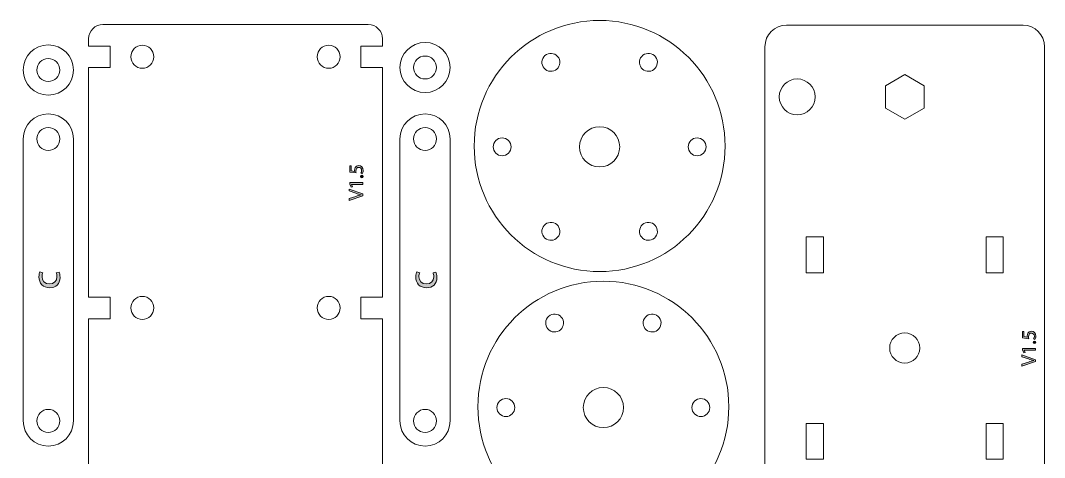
# Model space of a CAD drawing. Header units: inches. Extents: x 104 to 506, y 5 to 299.
# Drawn here: x 362.7 to 505.6, y 238.6 to 299.5 of the extents above; entities that cross this region are included whole.
import ezdxf

# ---------------------------------------------------------------- set-up
doc = ezdxf.new("R2010")
doc.units = ezdxf.units.IN
doc.header["$MEASUREMENT"] = 0
doc.layers.add('Ebene 1', color=7, linetype='Continuous')

# ---------------------------------------------------------------- blocks, each defined once
blk = doc.blocks.new('block 49')
at = {"layer": 'Ebene 1'}
h = blk.add_hatch(color=250, dxfattribs=at)
h.dxf.hatch_style = 2
edge = h.paths.add_edge_path()
edge.add_spline(control_points=[(420.69, 264.41), (420.75, 264.29), (420.82, 264.02), (420.82, 263.68), (420.82, 262.77), (420.25, 262.22), (419.38, 262.22), (418.44, 262.22), (417.87, 262.87), (417.87, 263.75), (417.87, 264.09), (417.95, 264.33), (418, 264.44), (418, 264.44), (418.42, 264.33), (418.42, 264.33), (418.36, 264.19), (418.31, 264), (418.31, 263.77), (418.31, 263.19), (418.67, 262.77), (419.36, 262.77), (419.98, 262.77), (420.38, 263.14), (420.38, 263.76), (420.38, 263.97), (420.34, 264.19), (420.28, 264.33), (420.28, 264.33), (420.69, 264.41), (420.69, 264.41)], knot_values=[0, 0, 0, 0, 1, 1, 1, 2, 2, 2, 3, 3, 3, 4, 4, 4, 5, 5, 5, 6, 6, 6, 7, 7, 7, 8, 8, 8, 9, 9, 9, 10, 10, 10, 10], degree=3, periodic=1)
at = {"layer": 'Ebene 1', "lineweight": 0}
blk.add_open_spline([(420.69, 264.41), (420.75, 264.29), (420.82, 264.02), (420.82, 263.68), (420.82, 262.77), (420.25, 262.22), (419.38, 262.22), (418.44, 262.22), (417.87, 262.87), (417.87, 263.75), (417.87, 264.09), (417.95, 264.33), (418, 264.44), (418, 264.44), (418.42, 264.33), (418.42, 264.33), (418.36, 264.19), (418.31, 264), (418.31, 263.77), (418.31, 263.19), (418.67, 262.77), (419.36, 262.77), (419.98, 262.77), (420.38, 263.14), (420.38, 263.76), (420.38, 263.97), (420.34, 264.19), (420.28, 264.33), (420.28, 264.33), (420.69, 264.41), (420.69, 264.41)], degree=3, knots=[0, 0, 0, 0, 1, 1, 1, 2, 2, 2, 3, 3, 3, 4, 4, 4, 5, 5, 5, 6, 6, 6, 7, 7, 7, 8, 8, 8, 9, 9, 9, 10, 10, 10, 10], dxfattribs=at)
blk = doc.blocks.new('block 48')
at = {"layer": 'Ebene 1', "lineweight": 0}
for points, knots in [([(419.17, 286.47), (421.11, 286.47), (422.67, 284.9), (422.67, 282.97), (422.67, 282.97), (422.67, 243.67), (422.67, 243.67), (422.67, 241.73), (421.11, 240.17), (419.17, 240.17), (419.17, 240.17), (419.17, 240.17), (419.17, 240.17), (417.24, 240.17), (415.67, 241.73), (415.67, 243.67), (415.67, 243.67), (415.67, 282.97), (415.67, 282.97), (415.67, 284.9), (417.24, 286.47), (419.17, 286.47), (419.17, 286.47), (419.17, 286.47), (419.17, 286.47)], [0, 0, 0, 0, 1, 1, 1, 2, 2, 2, 3, 3, 3, 4, 4, 4, 5, 5, 5, 6, 6, 6, 7, 7, 7, 8, 8, 8, 8]), ([(419.17, 284.57), (420.06, 284.57), (420.77, 283.85), (420.77, 282.97), (420.77, 282.08), (420.06, 281.37), (419.17, 281.37), (418.29, 281.37), (417.57, 282.08), (417.57, 282.97), (417.57, 283.85), (418.29, 284.57), (419.17, 284.57)], [0, 0, 0, 0, 1, 1, 1, 2, 2, 2, 3, 3, 3, 4, 4, 4, 4]), ([(419.17, 245.27), (420.06, 245.27), (420.77, 244.55), (420.77, 243.67), (420.77, 242.78), (420.06, 242.07), (419.17, 242.07), (418.29, 242.07), (417.57, 242.78), (417.57, 243.67), (417.57, 244.55), (418.29, 245.27), (419.17, 245.27)], [0, 0, 0, 0, 1, 1, 1, 2, 2, 2, 3, 3, 3, 4, 4, 4, 4])]:
    blk.add_open_spline(points, degree=3, knots=knots, dxfattribs=at)
at = {"layer": 'Ebene 1'}
blk.add_blockref('block 49', (0, 0), dxfattribs=at)
blk = doc.blocks.new('block 73')
at = {"layer": 'Ebene 1', "lineweight": 0}
for points in [[(415.67, 292.93), (415.67, 294.86), (417.24, 296.43), (419.17, 296.43), (421.1, 296.43), (422.67, 294.86), (422.67, 292.93), (422.67, 290.99), (421.1, 289.43), (419.17, 289.43), (417.24, 289.43), (415.67, 290.99), (415.67, 292.93)], [(417.57, 292.93), (417.57, 293.81), (418.29, 294.53), (419.17, 294.53), (420.06, 294.53), (420.77, 293.81), (420.77, 292.93), (420.77, 292.04), (420.06, 291.33), (419.17, 291.33), (418.29, 291.33), (417.57, 292.04), (417.57, 292.93)]]:
    blk.add_open_spline(points, degree=3, knots=[0, 0, 0, 0, 1, 1, 1, 2, 2, 2, 3, 3, 3, 4, 4, 4, 4], dxfattribs=at)
blk = doc.blocks.new('block 74')
at = {"layer": 'Ebene 1', "lineweight": 0}
for points in [[(363.11, 292.57), (363.11, 294.51), (364.68, 296.08), (366.61, 296.08), (368.54, 296.08), (370.11, 294.51), (370.11, 292.57), (370.11, 290.64), (368.54, 289.08), (366.61, 289.08), (364.68, 289.08), (363.11, 290.64), (363.11, 292.57)], [(365.01, 292.57), (365.01, 293.46), (365.73, 294.18), (366.61, 294.18), (367.49, 294.18), (368.21, 293.46), (368.21, 292.57), (368.21, 291.69), (367.49, 290.98), (366.61, 290.98), (365.73, 290.98), (365.01, 291.69), (365.01, 292.57)]]:
    blk.add_open_spline(points, degree=3, knots=[0, 0, 0, 0, 1, 1, 1, 2, 2, 2, 3, 3, 3, 4, 4, 4, 4], dxfattribs=at)
blk = doc.blocks.new('block 101')
at = {"layer": 'Ebene 1'}
h = blk.add_hatch(color=250, dxfattribs=at)
h.dxf.hatch_style = 2
edge = h.paths.add_edge_path()
edge.add_spline(control_points=[(368.12, 264.41), (368.19, 264.29), (368.25, 264.02), (368.25, 263.68), (368.25, 262.77), (367.68, 262.22), (366.82, 262.22), (365.88, 262.22), (365.31, 262.87), (365.31, 263.75), (365.31, 264.09), (365.38, 264.33), (365.44, 264.44), (365.44, 264.44), (365.85, 264.33), (365.85, 264.33), (365.79, 264.19), (365.74, 264), (365.74, 263.77), (365.74, 263.19), (366.11, 262.77), (366.79, 262.77), (367.42, 262.77), (367.82, 263.14), (367.82, 263.76), (367.82, 263.97), (367.78, 264.19), (367.71, 264.33), (367.71, 264.33), (368.12, 264.41), (368.12, 264.41)], knot_values=[0, 0, 0, 0, 1, 1, 1, 2, 2, 2, 3, 3, 3, 4, 4, 4, 5, 5, 5, 6, 6, 6, 7, 7, 7, 8, 8, 8, 9, 9, 9, 10, 10, 10, 10], degree=3, periodic=1)
at = {"layer": 'Ebene 1', "lineweight": 0}
blk.add_open_spline([(368.12, 264.41), (368.19, 264.29), (368.25, 264.02), (368.25, 263.68), (368.25, 262.77), (367.68, 262.22), (366.82, 262.22), (365.88, 262.22), (365.31, 262.87), (365.31, 263.75), (365.31, 264.09), (365.38, 264.33), (365.44, 264.44), (365.44, 264.44), (365.85, 264.33), (365.85, 264.33), (365.79, 264.19), (365.74, 264), (365.74, 263.77), (365.74, 263.19), (366.11, 262.77), (366.79, 262.77), (367.42, 262.77), (367.82, 263.14), (367.82, 263.76), (367.82, 263.97), (367.78, 264.19), (367.71, 264.33), (367.71, 264.33), (368.12, 264.41), (368.12, 264.41)], degree=3, knots=[0, 0, 0, 0, 1, 1, 1, 2, 2, 2, 3, 3, 3, 4, 4, 4, 5, 5, 5, 6, 6, 6, 7, 7, 7, 8, 8, 8, 9, 9, 9, 10, 10, 10, 10], dxfattribs=at)
blk = doc.blocks.new('block 100')
at = {"layer": 'Ebene 1', "lineweight": 0}
for points, knots in [([(366.61, 286.47), (368.54, 286.47), (370.11, 284.9), (370.11, 282.97), (370.11, 282.97), (370.11, 243.67), (370.11, 243.67), (370.11, 241.73), (368.54, 240.17), (366.61, 240.17), (366.61, 240.17), (366.61, 240.17), (366.61, 240.17), (364.68, 240.17), (363.11, 241.73), (363.11, 243.67), (363.11, 243.67), (363.11, 282.97), (363.11, 282.97), (363.11, 284.9), (364.68, 286.47), (366.61, 286.47), (366.61, 286.47), (366.61, 286.47), (366.61, 286.47)], [0, 0, 0, 0, 1, 1, 1, 2, 2, 2, 3, 3, 3, 4, 4, 4, 5, 5, 5, 6, 6, 6, 7, 7, 7, 8, 8, 8, 8]), ([(366.61, 284.57), (367.49, 284.57), (368.21, 283.85), (368.21, 282.97), (368.21, 282.08), (367.49, 281.37), (366.61, 281.37), (365.73, 281.37), (365.01, 282.08), (365.01, 282.97), (365.01, 283.85), (365.73, 284.57), (366.61, 284.57)], [0, 0, 0, 0, 1, 1, 1, 2, 2, 2, 3, 3, 3, 4, 4, 4, 4]), ([(366.61, 245.27), (367.49, 245.27), (368.21, 244.55), (368.21, 243.67), (368.21, 242.78), (367.49, 242.07), (366.61, 242.07), (365.73, 242.07), (365.01, 242.78), (365.01, 243.67), (365.01, 244.55), (365.73, 245.27), (366.61, 245.27)], [0, 0, 0, 0, 1, 1, 1, 2, 2, 2, 3, 3, 3, 4, 4, 4, 4])]:
    blk.add_open_spline(points, degree=3, knots=knots, dxfattribs=at)
at = {"layer": 'Ebene 1'}
blk.add_blockref('block 101', (0, 0), dxfattribs=at)
blk = doc.blocks.new('block 214')
at = {"layer": 'Ebene 1'}
h = blk.add_hatch(color=250, dxfattribs=at)
h.dxf.hatch_style = 2
edge = h.paths.add_edge_path()
edge.add_spline(control_points=[(408.87, 279.22), (408.87, 279.22), (408.87, 278.52), (408.87, 278.52), (408.87, 278.52), (409.34, 278.45), (409.34, 278.45), (409.33, 278.5), (409.33, 278.54), (409.33, 278.6), (409.33, 278.74), (409.36, 278.89), (409.43, 279), (409.51, 279.14), (409.67, 279.26), (409.9, 279.26), (410.26, 279.26), (410.52, 278.98), (410.52, 278.58), (410.52, 278.38), (410.47, 278.21), (410.41, 278.12), (410.41, 278.12), (410.22, 278.18), (410.22, 278.18), (410.27, 278.26), (410.32, 278.41), (410.32, 278.58), (410.32, 278.81), (410.17, 279.01), (409.93, 279.01), (409.69, 279.01), (409.52, 278.85), (409.52, 278.48), (409.52, 278.38), (409.53, 278.3), (409.54, 278.23), (409.54, 278.23), (408.66, 278.35), (408.66, 278.35), (408.66, 278.35), (408.66, 279.22), (408.66, 279.22), (408.66, 279.22), (408.87, 279.22), (408.87, 279.22)], knot_values=[0, 0, 0, 0, 1, 1, 1, 2, 2, 2, 3, 3, 3, 4, 4, 4, 5, 5, 5, 6, 6, 6, 7, 7, 7, 8, 8, 8, 9, 9, 9, 10, 10, 10, 11, 11, 11, 12, 12, 12, 13, 13, 13, 14, 14, 14, 15, 15, 15, 15], degree=3, periodic=1)
h = blk.add_hatch(color=250, dxfattribs=at)
h.dxf.hatch_style = 2
edge = h.paths.add_edge_path()
edge.add_spline(control_points=[(410.35, 277.57), (410.24, 277.57), (410.17, 277.64), (410.17, 277.73), (410.17, 277.83), (410.24, 277.9), (410.35, 277.9), (410.45, 277.9), (410.52, 277.84), (410.52, 277.73), (410.52, 277.63), (410.45, 277.57), (410.35, 277.57)], knot_values=[0, 0, 0, 0, 1, 1, 1, 2, 2, 2, 3, 3, 3, 4, 4, 4, 4], degree=3, periodic=1)
h = blk.add_hatch(color=250, dxfattribs=at)
h.dxf.hatch_style = 2
edge = h.paths.add_edge_path()
edge.add_spline(control_points=[(410.49, 275.03), (410.49, 275.03), (408.59, 274.41), (408.59, 274.41), (408.59, 274.41), (408.59, 274.67), (408.59, 274.67), (408.59, 274.67), (409.53, 274.97), (409.53, 274.97), (409.79, 275.05), (410.02, 275.12), (410.24, 275.17), (410.24, 275.17), (410.24, 275.18), (410.24, 275.18), (410.02, 275.23), (409.78, 275.31), (409.53, 275.39), (409.53, 275.39), (408.59, 275.72), (408.59, 275.72), (408.59, 275.72), (408.59, 275.98), (408.59, 275.98), (408.59, 275.98), (410.49, 275.3), (410.49, 275.3), (410.49, 275.3), (410.49, 275.03), (410.49, 275.03)], knot_values=[0, 0, 0, 0, 1, 1, 1, 2, 2, 2, 3, 3, 3, 4, 4, 4, 5, 5, 5, 6, 6, 6, 7, 7, 7, 8, 8, 8, 9, 9, 9, 10, 10, 10, 10], degree=3, periodic=1)
h = blk.add_hatch(color=250, dxfattribs=at)
h.dxf.hatch_style = 2
h.paths.add_polyline_path([(408.89, 276.64), (408.89, 276.63), (409.06, 276.31), (408.87, 276.26), (408.66, 276.66), (408.66, 276.88), (410.49, 276.88), (410.49, 276.64)])
at = {"layer": 'Ebene 1', "lineweight": 0}
blk.add_lwpolyline([(408.89, 276.64), (408.89, 276.63), (409.06, 276.31), (408.87, 276.26), (408.66, 276.66), (408.66, 276.88), (410.49, 276.88), (410.49, 276.64), (408.89, 276.64)], dxfattribs=at)
for points, knots in [([(408.87, 279.22), (408.87, 279.22), (408.87, 278.52), (408.87, 278.52), (408.87, 278.52), (409.34, 278.45), (409.34, 278.45), (409.33, 278.5), (409.33, 278.54), (409.33, 278.6), (409.33, 278.74), (409.36, 278.89), (409.43, 279), (409.51, 279.14), (409.67, 279.26), (409.9, 279.26), (410.26, 279.26), (410.52, 278.98), (410.52, 278.58), (410.52, 278.38), (410.47, 278.21), (410.41, 278.12), (410.41, 278.12), (410.22, 278.18), (410.22, 278.18), (410.27, 278.26), (410.32, 278.41), (410.32, 278.58), (410.32, 278.81), (410.17, 279.01), (409.93, 279.01), (409.69, 279.01), (409.52, 278.85), (409.52, 278.48), (409.52, 278.38), (409.53, 278.3), (409.54, 278.23), (409.54, 278.23), (408.66, 278.35), (408.66, 278.35), (408.66, 278.35), (408.66, 279.22), (408.66, 279.22), (408.66, 279.22), (408.87, 279.22), (408.87, 279.22)], [0, 0, 0, 0, 1, 1, 1, 2, 2, 2, 3, 3, 3, 4, 4, 4, 5, 5, 5, 6, 6, 6, 7, 7, 7, 8, 8, 8, 9, 9, 9, 10, 10, 10, 11, 11, 11, 12, 12, 12, 13, 13, 13, 14, 14, 14, 15, 15, 15, 15]), ([(410.35, 277.57), (410.24, 277.57), (410.17, 277.64), (410.17, 277.73), (410.17, 277.83), (410.24, 277.9), (410.35, 277.9), (410.45, 277.9), (410.52, 277.84), (410.52, 277.73), (410.52, 277.63), (410.45, 277.57), (410.35, 277.57)], [0, 0, 0, 0, 1, 1, 1, 2, 2, 2, 3, 3, 3, 4, 4, 4, 4]), ([(410.49, 275.03), (410.49, 275.03), (408.59, 274.41), (408.59, 274.41), (408.59, 274.41), (408.59, 274.67), (408.59, 274.67), (408.59, 274.67), (409.53, 274.97), (409.53, 274.97), (409.79, 275.05), (410.02, 275.12), (410.24, 275.17), (410.24, 275.17), (410.24, 275.18), (410.24, 275.18), (410.02, 275.23), (409.78, 275.31), (409.53, 275.39), (409.53, 275.39), (408.59, 275.72), (408.59, 275.72), (408.59, 275.72), (408.59, 275.98), (408.59, 275.98), (408.59, 275.98), (410.49, 275.3), (410.49, 275.3), (410.49, 275.3), (410.49, 275.03), (410.49, 275.03)], [0, 0, 0, 0, 1, 1, 1, 2, 2, 2, 3, 3, 3, 4, 4, 4, 5, 5, 5, 6, 6, 6, 7, 7, 7, 8, 8, 8, 9, 9, 9, 10, 10, 10, 10])]:
    blk.add_open_spline(points, degree=3, knots=knots, dxfattribs=at)
blk = doc.blocks.new('block 213')
at = {"layer": 'Ebene 1', "lineweight": 0}
for points, knots in [([(372.23, 296.92), (372.23, 296.92), (372.23, 295.92), (372.23, 295.92), (372.23, 295.92), (375.23, 295.92), (375.23, 295.92), (375.23, 295.92), (375.23, 292.92), (375.23, 292.92), (375.23, 292.92), (372.23, 292.92), (372.23, 292.92), (372.23, 292.92), (372.23, 260.92), (372.23, 260.92), (372.23, 260.92), (375.23, 260.92), (375.23, 260.92), (375.23, 260.92), (375.23, 257.92), (375.23, 257.92), (375.23, 257.92), (372.23, 257.92), (372.23, 257.92), (372.23, 257.92), (372.23, 225.92), (372.23, 225.92), (372.23, 225.92), (375.23, 225.92), (375.23, 225.92), (375.23, 225.92), (375.23, 222.92), (375.23, 222.92), (375.23, 222.92), (372.23, 222.92), (372.23, 222.92), (372.23, 222.92), (372.23, 190.92), (372.23, 190.92), (372.23, 190.92), (375.23, 190.92), (375.23, 190.92), (375.23, 190.92), (375.23, 187.92), (375.23, 187.92), (375.23, 187.92), (372.23, 187.92), (372.23, 187.92), (372.23, 187.92), (362.73, 187.92), (362.73, 187.92), (362.73, 187.92), (362.73, 127.92), (362.73, 127.92), (362.73, 127.92), (372.23, 127.92), (372.23, 127.92), (372.23, 127.92), (375.23, 127.92), (375.23, 127.92), (375.23, 127.92), (375.23, 124.92), (375.23, 124.92), (375.23, 124.92), (372.23, 124.92), (372.23, 124.92), (372.23, 124.92), (372.23, 92.92), (372.23, 92.92), (372.23, 92.92), (375.23, 92.92), (375.23, 92.92), (375.23, 92.92), (375.23, 89.92), (375.23, 89.92), (375.23, 89.92), (372.23, 89.92), (372.23, 89.92), (372.23, 89.92), (372.23, 57.92), (372.23, 57.92), (372.23, 57.92), (375.23, 57.92), (375.23, 57.92), (375.23, 57.92), (375.23, 54.92), (375.23, 54.92), (375.23, 54.92), (372.23, 54.92), (372.23, 54.92), (372.23, 54.92), (372.23, 22.92), (372.23, 22.92), (372.23, 22.92), (375.23, 22.92), (375.23, 22.92), (375.23, 22.92), (375.23, 19.92), (375.23, 19.92), (375.23, 19.92), (372.23, 19.92), (372.23, 19.92), (372.23, 19.92), (372.23, 18.92), (372.23, 18.92), (372.23, 17.82), (373.13, 16.92), (374.23, 16.92), (374.23, 16.92), (411.23, 16.92), (411.23, 16.92), (412.34, 16.92), (413.23, 17.82), (413.23, 18.92), (413.23, 18.92), (413.23, 19.92), (413.23, 19.92), (413.23, 19.92), (410.23, 19.92), (410.23, 19.92), (410.23, 19.92), (410.23, 22.92), (410.23, 22.92), (410.23, 22.92), (413.23, 22.92), (413.23, 22.92), (413.23, 22.92), (413.23, 54.92), (413.23, 54.92), (413.23, 54.92), (410.23, 54.92), (410.23, 54.92), (410.23, 54.92), (410.23, 57.92), (410.23, 57.92), (410.23, 57.92), (413.23, 57.92), (413.23, 57.92), (413.23, 57.92), (413.23, 89.92), (413.23, 89.92), (413.23, 89.92), (410.23, 89.92), (410.23, 89.92), (410.23, 89.92), (410.23, 92.92), (410.23, 92.92), (410.23, 92.92), (413.23, 92.92), (413.23, 92.92), (413.23, 92.92), (413.23, 124.92), (413.23, 124.92), (413.23, 124.92), (410.23, 124.92), (410.23, 124.92), (410.23, 124.92), (410.23, 127.92), (410.23, 127.92), (410.23, 127.92), (413.23, 127.92), (413.23, 127.92), (413.23, 127.92), (422.73, 127.92), (422.73, 127.92), (422.73, 127.92), (422.73, 187.92), (422.73, 187.92), (422.73, 187.92), (413.23, 187.92), (413.23, 187.92), (413.23, 187.92), (410.23, 187.92), (410.23, 187.92), (410.23, 187.92), (410.23, 190.92), (410.23, 190.92), (410.23, 190.92), (413.23, 190.92), (413.23, 190.92), (413.23, 190.92), (413.23, 222.92), (413.23, 222.92), (413.23, 222.92), (410.23, 222.92), (410.23, 222.92), (410.23, 222.92), (410.23, 225.92), (410.23, 225.92), (410.23, 225.92), (413.23, 225.92), (413.23, 225.92), (413.23, 225.92), (413.23, 257.92), (413.23, 257.92), (413.23, 257.92), (410.23, 257.92), (410.23, 257.92), (410.23, 257.92), (410.23, 260.92), (410.23, 260.92), (410.23, 260.92), (413.23, 260.92), (413.23, 260.92), (413.23, 260.92), (413.23, 292.92), (413.23, 292.92), (413.23, 292.92), (410.23, 292.92), (410.23, 292.92), (410.23, 292.92), (410.23, 295.92), (410.23, 295.92), (410.23, 295.92), (413.23, 295.92), (413.23, 295.92), (413.23, 295.92), (413.23, 296.92), (413.23, 296.92), (413.23, 298.03), (412.34, 298.92), (411.23, 298.92), (411.23, 298.92), (374.23, 298.92), (374.23, 298.92), (373.13, 298.92), (372.23, 298.03), (372.23, 296.92)], [0, 0, 0, 0, 1, 1, 1, 2, 2, 2, 3, 3, 3, 4, 4, 4, 5, 5, 5, 6, 6, 6, 7, 7, 7, 8, 8, 8, 9, 9, 9, 10, 10, 10, 11, 11, 11, 12, 12, 12, 13, 13, 13, 14, 14, 14, 15, 15, 15, 16, 16, 16, 17, 17, 17, 18, 18, 18, 19, 19, 19, 20, 20, 20, 21, 21, 21, 22, 22, 22, 23, 23, 23, 24, 24, 24, 25, 25, 25, 26, 26, 26, 27, 27, 27, 28, 28, 28, 29, 29, 29, 30, 30, 30, 31, 31, 31, 32, 32, 32, 33, 33, 33, 34, 34, 34, 35, 35, 35, 36, 36, 36, 37, 37, 37, 38, 38, 38, 39, 39, 39, 40, 40, 40, 41, 41, 41, 42, 42, 42, 43, 43, 43, 44, 44, 44, 45, 45, 45, 46, 46, 46, 47, 47, 47, 48, 48, 48, 49, 49, 49, 50, 50, 50, 51, 51, 51, 52, 52, 52, 53, 53, 53, 54, 54, 54, 55, 55, 55, 56, 56, 56, 57, 57, 57, 58, 58, 58, 59, 59, 59, 60, 60, 60, 61, 61, 61, 62, 62, 62, 63, 63, 63, 64, 64, 64, 65, 65, 65, 66, 66, 66, 67, 67, 67, 68, 68, 68, 69, 69, 69, 70, 70, 70, 71, 71, 71, 72, 72, 72, 73, 73, 73, 74, 74, 74, 75, 75, 75, 76, 76, 76, 76]), ([(379.73, 296.02), (380.61, 296.02), (381.33, 295.31), (381.33, 294.42), (381.33, 293.54), (380.61, 292.82), (379.73, 292.82), (378.85, 292.82), (378.13, 293.54), (378.13, 294.42), (378.13, 295.31), (378.85, 296.02), (379.73, 296.02)], [0, 0, 0, 0, 1, 1, 1, 2, 2, 2, 3, 3, 3, 4, 4, 4, 4]), ([(405.73, 296.02), (406.61, 296.02), (407.33, 295.31), (407.33, 294.42), (407.33, 293.54), (406.61, 292.82), (405.73, 292.82), (404.85, 292.82), (404.13, 293.54), (404.13, 294.42), (404.13, 295.31), (404.85, 296.02), (405.73, 296.02)], [0, 0, 0, 0, 1, 1, 1, 2, 2, 2, 3, 3, 3, 4, 4, 4, 4]), ([(379.73, 261.02), (380.61, 261.02), (381.33, 260.31), (381.33, 259.42), (381.33, 258.54), (380.61, 257.82), (379.73, 257.82), (378.85, 257.82), (378.13, 258.54), (378.13, 259.42), (378.13, 260.31), (378.85, 261.02), (379.73, 261.02)], [0, 0, 0, 0, 1, 1, 1, 2, 2, 2, 3, 3, 3, 4, 4, 4, 4]), ([(405.73, 261.02), (406.61, 261.02), (407.33, 260.31), (407.33, 259.42), (407.33, 258.54), (406.61, 257.82), (405.73, 257.82), (404.85, 257.82), (404.13, 258.54), (404.13, 259.42), (404.13, 260.31), (404.85, 261.02), (405.73, 261.02)], [0, 0, 0, 0, 1, 1, 1, 2, 2, 2, 3, 3, 3, 4, 4, 4, 4])]:
    blk.add_open_spline(points, degree=3, knots=knots, dxfattribs=at)
at = {"layer": 'Ebene 1'}
blk.add_blockref('block 214', (0, 0), dxfattribs=at)
blk = doc.blocks.new('block 212')
at = {"layer": 'Ebene 1'}
blk.add_blockref('block 213', (0, 0), dxfattribs=at)
blk = doc.blocks.new('block 217')
at = {"layer": 'Ebene 1'}
h = blk.add_hatch(color=250, dxfattribs=at)
h.dxf.hatch_style = 2
edge = h.paths.add_edge_path()
edge.add_spline(control_points=[(502.7, 256.13), (502.7, 256.13), (502.7, 255.43), (502.7, 255.43), (502.7, 255.43), (503.17, 255.36), (503.17, 255.36), (503.17, 255.4), (503.16, 255.44), (503.16, 255.51), (503.16, 255.65), (503.19, 255.79), (503.26, 255.9), (503.34, 256.05), (503.5, 256.16), (503.73, 256.16), (504.09, 256.16), (504.36, 255.88), (504.36, 255.48), (504.36, 255.28), (504.3, 255.11), (504.24, 255.03), (504.24, 255.03), (504.06, 255.09), (504.06, 255.09), (504.1, 255.16), (504.16, 255.31), (504.16, 255.48), (504.16, 255.71), (504, 255.91), (503.76, 255.91), (503.52, 255.91), (503.35, 255.75), (503.35, 255.39), (503.35, 255.28), (503.36, 255.2), (503.37, 255.13), (503.37, 255.13), (502.49, 255.25), (502.49, 255.25), (502.49, 255.25), (502.49, 256.13), (502.49, 256.13), (502.49, 256.13), (502.7, 256.13), (502.7, 256.13)], knot_values=[0, 0, 0, 0, 1, 1, 1, 2, 2, 2, 3, 3, 3, 4, 4, 4, 5, 5, 5, 6, 6, 6, 7, 7, 7, 8, 8, 8, 9, 9, 9, 10, 10, 10, 11, 11, 11, 12, 12, 12, 13, 13, 13, 14, 14, 14, 15, 15, 15, 15], degree=3, periodic=1)
h = blk.add_hatch(color=250, dxfattribs=at)
h.dxf.hatch_style = 2
edge = h.paths.add_edge_path()
edge.add_spline(control_points=[(504.18, 254.47), (504.08, 254.47), (504, 254.54), (504, 254.64), (504, 254.74), (504.08, 254.8), (504.18, 254.8), (504.28, 254.8), (504.36, 254.74), (504.36, 254.64), (504.36, 254.54), (504.28, 254.47), (504.18, 254.47)], knot_values=[0, 0, 0, 0, 1, 1, 1, 2, 2, 2, 3, 3, 3, 4, 4, 4, 4], degree=3, periodic=1)
h = blk.add_hatch(color=250, dxfattribs=at)
h.dxf.hatch_style = 2
edge = h.paths.add_edge_path()
edge.add_spline(control_points=[(504.33, 251.93), (504.33, 251.93), (502.43, 251.31), (502.43, 251.31), (502.43, 251.31), (502.43, 251.58), (502.43, 251.58), (502.43, 251.58), (503.36, 251.87), (503.36, 251.87), (503.62, 251.95), (503.85, 252.02), (504.07, 252.08), (504.07, 252.08), (504.07, 252.08), (504.07, 252.08), (503.85, 252.13), (503.61, 252.21), (503.36, 252.3), (503.36, 252.3), (502.43, 252.62), (502.43, 252.62), (502.43, 252.62), (502.43, 252.88), (502.43, 252.88), (502.43, 252.88), (504.33, 252.2), (504.33, 252.2), (504.33, 252.2), (504.33, 251.93), (504.33, 251.93)], knot_values=[0, 0, 0, 0, 1, 1, 1, 2, 2, 2, 3, 3, 3, 4, 4, 4, 5, 5, 5, 6, 6, 6, 7, 7, 7, 8, 8, 8, 9, 9, 9, 10, 10, 10, 10], degree=3, periodic=1)
h = blk.add_hatch(color=250, dxfattribs=at)
h.dxf.hatch_style = 2
h.paths.add_polyline_path([(502.72, 253.54), (502.72, 253.53), (502.9, 253.22), (502.71, 253.17), (502.49, 253.57), (502.49, 253.78), (504.33, 253.78), (504.33, 253.54)])
at = {"layer": 'Ebene 1', "lineweight": 0}
blk.add_lwpolyline([(502.72, 253.54), (502.72, 253.53), (502.9, 253.22), (502.71, 253.17), (502.49, 253.57), (502.49, 253.78), (504.33, 253.78), (504.33, 253.54), (502.72, 253.54)], dxfattribs=at)
for points, knots in [([(502.7, 256.13), (502.7, 256.13), (502.7, 255.43), (502.7, 255.43), (502.7, 255.43), (503.17, 255.36), (503.17, 255.36), (503.17, 255.4), (503.16, 255.44), (503.16, 255.51), (503.16, 255.65), (503.19, 255.79), (503.26, 255.9), (503.34, 256.05), (503.5, 256.16), (503.73, 256.16), (504.09, 256.16), (504.36, 255.88), (504.36, 255.48), (504.36, 255.28), (504.3, 255.11), (504.24, 255.03), (504.24, 255.03), (504.06, 255.09), (504.06, 255.09), (504.1, 255.16), (504.16, 255.31), (504.16, 255.48), (504.16, 255.71), (504, 255.91), (503.76, 255.91), (503.52, 255.91), (503.35, 255.75), (503.35, 255.39), (503.35, 255.28), (503.36, 255.2), (503.37, 255.13), (503.37, 255.13), (502.49, 255.25), (502.49, 255.25), (502.49, 255.25), (502.49, 256.13), (502.49, 256.13), (502.49, 256.13), (502.7, 256.13), (502.7, 256.13)], [0, 0, 0, 0, 1, 1, 1, 2, 2, 2, 3, 3, 3, 4, 4, 4, 5, 5, 5, 6, 6, 6, 7, 7, 7, 8, 8, 8, 9, 9, 9, 10, 10, 10, 11, 11, 11, 12, 12, 12, 13, 13, 13, 14, 14, 14, 15, 15, 15, 15]), ([(504.18, 254.47), (504.08, 254.47), (504, 254.54), (504, 254.64), (504, 254.74), (504.08, 254.8), (504.18, 254.8), (504.28, 254.8), (504.36, 254.74), (504.36, 254.64), (504.36, 254.54), (504.28, 254.47), (504.18, 254.47)], [0, 0, 0, 0, 1, 1, 1, 2, 2, 2, 3, 3, 3, 4, 4, 4, 4]), ([(504.33, 251.93), (504.33, 251.93), (502.43, 251.31), (502.43, 251.31), (502.43, 251.31), (502.43, 251.58), (502.43, 251.58), (502.43, 251.58), (503.36, 251.87), (503.36, 251.87), (503.62, 251.95), (503.85, 252.02), (504.07, 252.08), (504.07, 252.08), (504.07, 252.08), (504.07, 252.08), (503.85, 252.13), (503.61, 252.21), (503.36, 252.3), (503.36, 252.3), (502.43, 252.62), (502.43, 252.62), (502.43, 252.62), (502.43, 252.88), (502.43, 252.88), (502.43, 252.88), (504.33, 252.2), (504.33, 252.2), (504.33, 252.2), (504.33, 251.93), (504.33, 251.93)], [0, 0, 0, 0, 1, 1, 1, 2, 2, 2, 3, 3, 3, 4, 4, 4, 5, 5, 5, 6, 6, 6, 7, 7, 7, 8, 8, 8, 9, 9, 9, 10, 10, 10, 10])]:
    blk.add_open_spline(points, degree=3, knots=knots, dxfattribs=at)
blk = doc.blocks.new('block 216')
at = {"layer": 'Ebene 1', "lineweight": 0}
for points in [[(488.77, 287.28), (486.08, 285.73), (483.4, 287.28), (483.4, 290.38), (486.08, 291.93), (488.77, 290.38), (488.77, 287.28)], [(474.73, 269.33), (474.73, 264.33), (472.33, 264.33), (472.33, 269.33), (474.73, 269.33)], [(499.83, 269.33), (499.83, 264.33), (497.43, 264.33), (497.43, 269.33), (499.83, 269.33)], [(474.73, 243.33), (474.73, 238.33), (472.33, 238.33), (472.33, 243.33), (474.73, 243.33)], [(499.83, 243.33), (499.83, 238.33), (497.43, 238.33), (497.43, 243.33), (499.83, 243.33)], [(488.77, 217.28), (486.08, 215.73), (483.4, 217.28), (483.4, 220.38), (486.08, 221.93), (488.77, 220.38), (488.77, 217.28)]]:
    blk.add_lwpolyline(points, dxfattribs=at)
for points in [[(468.58, 288.83), (468.58, 290.21), (469.7, 291.33), (471.08, 291.33), (472.46, 291.33), (473.58, 290.21), (473.58, 288.83), (473.58, 287.45), (472.46, 286.33), (471.08, 286.33), (469.7, 286.33), (468.58, 287.45), (468.58, 288.83)], [(488.18, 253.83), (488.18, 254.99), (487.24, 255.93), (486.08, 255.93), (484.92, 255.93), (483.98, 254.99), (483.98, 253.83), (483.98, 252.67), (484.92, 251.73), (486.08, 251.73), (487.24, 251.73), (488.18, 252.67), (488.18, 253.83)], [(468.58, 218.83), (468.58, 220.21), (469.7, 221.33), (471.08, 221.33), (472.46, 221.33), (473.58, 220.21), (473.58, 218.83), (473.58, 217.45), (472.46, 216.33), (471.08, 216.33), (469.7, 216.33), (468.58, 217.45), (468.58, 218.83)]]:
    blk.add_open_spline(points, degree=3, knots=[0, 0, 0, 0, 1, 1, 1, 2, 2, 2, 3, 3, 3, 4, 4, 4, 4], dxfattribs=at)
at = {"layer": 'Ebene 1'}
blk.add_blockref('block 217', (0, 0), dxfattribs=at)
blk = doc.blocks.new('block 215')
at = {"layer": 'Ebene 1', "lineweight": 0}
blk.add_open_spline([(502.58, 298.83), (504.24, 298.83), (505.58, 297.48), (505.58, 295.83), (505.58, 295.83), (505.58, 211.83), (505.58, 211.83), (505.58, 210.17), (504.24, 208.83), (502.58, 208.83), (502.58, 208.83), (469.58, 208.83), (469.58, 208.83), (467.92, 208.83), (466.58, 210.17), (466.58, 211.83), (466.58, 211.83), (466.58, 295.83), (466.58, 295.83), (466.58, 297.48), (467.92, 298.83), (469.58, 298.83), (469.58, 298.83), (502.58, 298.83), (502.58, 298.83)], degree=3, knots=[0, 0, 0, 0, 1, 1, 1, 2, 2, 2, 3, 3, 3, 4, 4, 4, 5, 5, 5, 6, 6, 6, 7, 7, 7, 8, 8, 8, 8], dxfattribs=at)
at = {"layer": 'Ebene 1'}
blk.add_blockref('block 216', (0, 0), dxfattribs=at)
blk = doc.blocks.new('block 242')
at = {"layer": 'Ebene 1', "lineweight": 0}
for points in [[(461.54, 245.64), (461.54, 235.98), (453.7, 228.14), (444.04, 228.14), (434.37, 228.14), (426.54, 235.98), (426.54, 245.64), (426.54, 255.31), (434.37, 263.14), (444.04, 263.14), (453.7, 263.14), (461.54, 255.31), (461.54, 245.64)], [(436.16, 256.69), (435.81, 257.28), (436.02, 258.05), (436.61, 258.39), (437.21, 258.74), (437.98, 258.53), (438.32, 257.94), (438.67, 257.34), (438.46, 256.57), (437.86, 256.23), (437.27, 255.88), (436.5, 256.09), (436.16, 256.69)], [(449.76, 257.94), (450.1, 258.53), (450.87, 258.74), (451.46, 258.39), (452.06, 258.05), (452.27, 257.28), (451.92, 256.69), (451.58, 256.09), (450.81, 255.88), (450.21, 256.23), (449.62, 256.57), (449.41, 257.34), (449.76, 257.94)], [(446.84, 245.53), (446.84, 243.99), (445.59, 242.73), (444.04, 242.73), (442.49, 242.73), (441.24, 243.99), (441.24, 245.53), (441.24, 247.08), (442.49, 248.33), (444.04, 248.33), (445.59, 248.33), (446.84, 247.08), (446.84, 245.53)], [(430.44, 246.78), (431.13, 246.78), (431.69, 246.22), (431.69, 245.53), (431.69, 244.84), (431.13, 244.28), (430.44, 244.28), (429.75, 244.28), (429.19, 244.84), (429.19, 245.53), (429.19, 246.22), (429.75, 246.78), (430.44, 246.78)], [(457.64, 246.78), (458.33, 246.78), (458.89, 246.22), (458.89, 245.53), (458.89, 244.84), (458.33, 244.28), (457.64, 244.28), (456.95, 244.28), (456.39, 244.84), (456.39, 245.53), (456.39, 246.22), (456.95, 246.78), (457.64, 246.78)], [(436.16, 234.38), (436.5, 234.98), (437.27, 235.18), (437.86, 234.84), (438.46, 234.49), (438.67, 233.73), (438.32, 233.13), (437.98, 232.53), (437.21, 232.33), (436.61, 232.67), (436.02, 233.02), (435.81, 233.78), (436.16, 234.38)], [(449.76, 233.13), (449.41, 233.73), (449.62, 234.49), (450.21, 234.84), (450.81, 235.18), (451.58, 234.98), (451.92, 234.38), (452.27, 233.78), (452.06, 233.02), (451.46, 232.67), (450.87, 232.33), (450.1, 232.53), (449.76, 233.13)]]:
    blk.add_open_spline(points, degree=3, knots=[0, 0, 0, 0, 1, 1, 1, 2, 2, 2, 3, 3, 3, 4, 4, 4, 4], dxfattribs=at)
blk = doc.blocks.new('block 243')
at = {"layer": 'Ebene 1', "lineweight": 0}
for points in [[(461.02, 281.98), (461.02, 272.31), (453.19, 264.48), (443.52, 264.48), (433.86, 264.48), (426.02, 272.31), (426.02, 281.98), (426.02, 291.64), (433.86, 299.48), (443.52, 299.48), (453.19, 299.48), (461.02, 291.64), (461.02, 281.98)], [(435.64, 293.02), (435.29, 293.62), (435.5, 294.38), (436.1, 294.73), (436.7, 295.07), (437.46, 294.87), (437.81, 294.27), (438.15, 293.67), (437.95, 292.91), (437.35, 292.56), (436.75, 292.22), (435.99, 292.42), (435.64, 293.02)], [(449.24, 294.27), (449.58, 294.87), (450.35, 295.07), (450.95, 294.73), (451.55, 294.38), (451.75, 293.62), (451.41, 293.02), (451.06, 292.42), (450.3, 292.22), (449.7, 292.56), (449.1, 292.91), (448.89, 293.67), (449.24, 294.27)], [(446.32, 281.87), (446.32, 280.32), (445.07, 279.07), (443.52, 279.07), (441.98, 279.07), (440.72, 280.32), (440.72, 281.87), (440.72, 283.42), (441.98, 284.67), (443.52, 284.67), (445.07, 284.67), (446.32, 283.42), (446.32, 281.87)], [(429.92, 283.12), (430.61, 283.12), (431.17, 282.56), (431.17, 281.87), (431.17, 281.18), (430.61, 280.62), (429.92, 280.62), (429.23, 280.62), (428.67, 281.18), (428.67, 281.87), (428.67, 282.56), (429.23, 283.12), (429.92, 283.12)], [(457.12, 283.12), (457.81, 283.12), (458.37, 282.56), (458.37, 281.87), (458.37, 281.18), (457.81, 280.62), (457.12, 280.62), (456.43, 280.62), (455.87, 281.18), (455.87, 281.87), (455.87, 282.56), (456.43, 283.12), (457.12, 283.12)], [(435.64, 270.72), (435.99, 271.31), (436.75, 271.52), (437.35, 271.17), (437.95, 270.83), (438.15, 270.06), (437.81, 269.47), (437.46, 268.87), (436.7, 268.66), (436.1, 269.01), (435.5, 269.35), (435.29, 270.12), (435.64, 270.72)], [(449.24, 269.47), (448.89, 270.06), (449.1, 270.83), (449.7, 271.17), (450.3, 271.52), (451.06, 271.31), (451.41, 270.72), (451.75, 270.12), (451.55, 269.35), (450.95, 269.01), (450.35, 268.66), (449.58, 268.87), (449.24, 269.47)]]:
    blk.add_open_spline(points, degree=3, knots=[0, 0, 0, 0, 1, 1, 1, 2, 2, 2, 3, 3, 3, 4, 4, 4, 4], dxfattribs=at)

msp = doc.modelspace()

# ---------------------------------------------------------------- block references
at = {"layer": 'Ebene 1'}
for name in ['block 212', 'block 243', 'block 215', 'block 74', 'block 73', 'block 100', 'block 48', 'block 242']:
    msp.add_blockref(name, (0, 0), dxfattribs=at)

doc.saveas('drawing.dxf')
